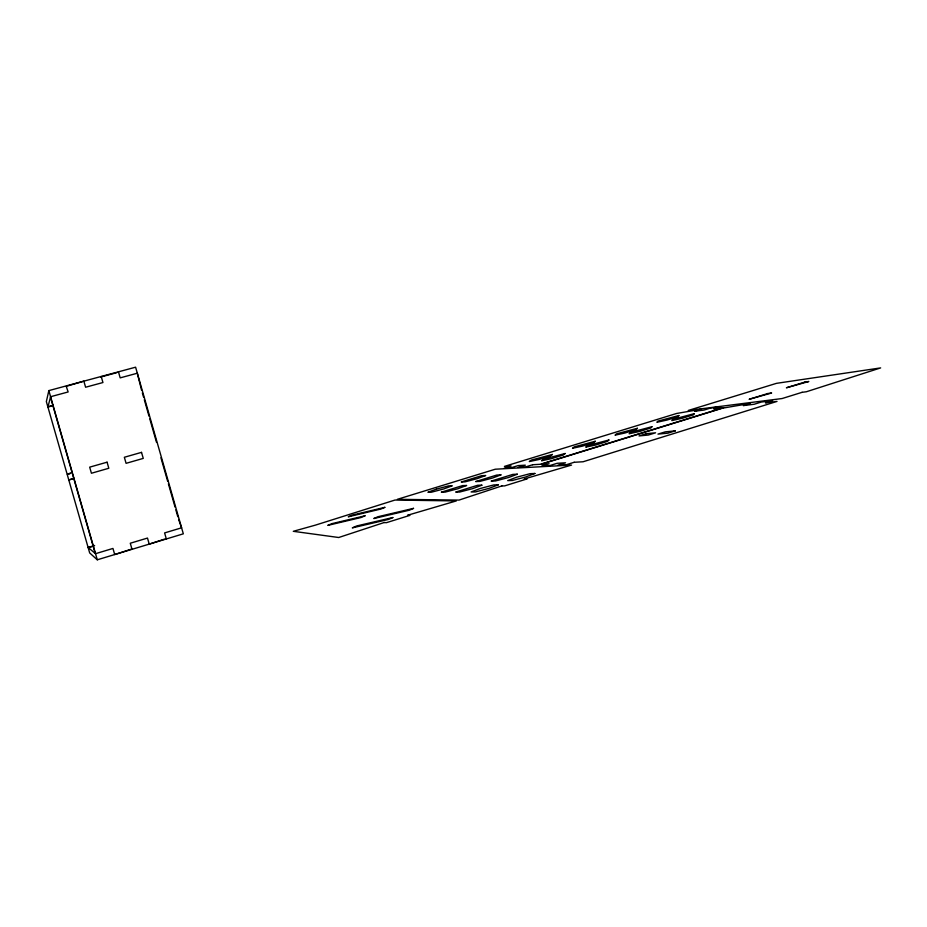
<?xml version="1.0" encoding="UTF-8"?>
<svg xmlns="http://www.w3.org/2000/svg" width="927" height="927" viewBox="0 0 927 927"><rect width="100%" height="100%" fill="white"/><g stroke="black" fill="none" stroke-linecap="round" stroke-linejoin="round"><path stroke-width="1.39" d="M48.841 390.603L46.35 401.588L89.676 552.932L97.277 559.804L183.326 533.825L135.597 367.196L48.841 390.603L97.277 559.804M66.234 386.327L68.146 391.959L50.591 396.721L47.914 407.057L51.842 405.991M118.065 372.33L118.459 371.82L120.186 377.868L137.323 373.222L141.564 390.163M71.982 472.225L67.393 474.439L70.012 473.697M73.731 478.32L68.957 479.931L74.206 478.436M131.564 549.085L114.705 554.543L112.955 548.448L95.527 553.686L88.111 547.463L94.624 545.516M164.427 539.178L149.224 544.126L147.486 538.066L130.278 543.234L132.016 549.317M88.355 547.66L93.581 546.096M48.007 406.733L53.256 405.296M67.567 385.956L83.859 381.159L85.597 387.231L102.943 382.538L101.205 376.478L100.892 376.965L116.744 372.689M165.736 538.772L166.327 538.958L164.6 532.921L181.599 527.811L178.598 519.444M142.352 392.897L143.534 397.011M144.311 399.746L149.027 416.188M149.803 418.923L156.478 442.214M160.939 457.799L167.613 481.09M168.401 483.824L175.064 507.115M175.852 509.862L177.81 516.71M50.487 397.127L95.238 553.431M694.277 413.651L693.57 414.798L682.284 418.274L671.843 420.58L672.735 419.386L694.277 413.651M678.865 415.528L678.043 416.652L666.988 420.058L656.884 422.295L657.88 421.125L678.865 415.528M651.948 426.71L650.87 427.973L639.398 431.518L629.143 433.755L630.395 432.445L651.948 426.71M637.394 428.297L636.223 429.537L624.983 433.002L615.053 435.169L616.397 433.882L637.394 428.297M608.9 439.989L607.452 441.379L595.771 444.983L585.713 447.15L587.347 445.713L608.9 439.989M595.238 441.275L593.697 442.642L582.272 446.165L572.527 448.262L574.242 446.86L595.238 441.275M565.134 453.5L563.28 455.018L551.414 458.68L541.542 460.777L543.57 459.213L565.134 453.5M552.388 454.473L550.476 455.957L538.854 459.537L529.305 461.576L531.38 460.047L552.388 454.473M392.828 517.533L388.517 519.433L352.318 527.869L356.744 525.945L392.828 517.533M413.523 508.367L409.421 510.186L373.813 518.541L378.019 516.71L413.523 508.367M365.006 515.806L360.893 517.556L327.787 525.377L332.005 523.616L365.006 515.806M384.821 507.359L380.893 509.039L348.274 516.791L352.295 515.111L384.821 507.359M534.891 473.465L526.003 476.884L512.307 480.487L507.706 480.615L516.606 477.22L530.093 473.674L534.891 473.465M498.286 484.833L489.085 488.355L475.389 491.947L471.101 491.97L480.313 488.471L493.801 484.925L498.286 484.833M517.324 474.207L508.622 477.498L495.447 480.974L491.159 481.101L512.851 474.392L517.324 474.207M481.866 485.18L472.874 488.575L459.699 492.04L455.713 492.063L477.695 485.261L481.866 485.18M500.928 474.891L492.411 478.077L479.711 481.437L475.702 481.553L496.745 475.064L500.928 474.891M466.548 485.493L457.764 488.784L445.064 492.133L441.345 492.156L462.654 485.586L466.548 485.493M485.586 475.528L477.254 478.622L465.006 481.866L461.252 481.97L481.669 475.69L485.586 475.528M436.501 489.074L427.903 492.237L431.391 492.214L443.639 488.981L452.237 485.794L448.575 485.875L436.501 489.074M574.184 462.283L566.432 464.694L557.915 465.157L565.551 462.793L557.197 463.291L549.665 465.621L541.669 466.061L549.097 463.767L541.229 464.23L722.562 408.17L750.349 403.43L743.361 405.586L754.242 404.242L761.31 402.04L772.62 400.626L765.447 402.851L777.011 401.414L583.083 461.762L574.184 462.283M675.319 430.858L667.88 433.164L657.961 434.114L665.308 431.843L675.319 430.858M802.11 392.318L782.087 398.54L688.263 410.464L776.455 383.349L880.65 367.903L806.397 391.75L802.11 392.318M384.218 522.515L338.714 537.509L293.291 531.31L315.435 525.122L394.995 500.047L456.304 500.928L407.602 515.25L409.885 515.366L386.362 522.689L384.218 522.515M501.82 485.945L459.039 500.082L397.37 499.317L495.285 469.213L571.542 465.076L524.207 478.992L527.115 478.9L504.624 485.899L501.82 485.945M532.712 464.728L525.493 466.965L518.216 467.37L525.331 465.169L518.17 465.597L511.136 467.753L504.265 468.135L511.206 466.003L504.427 466.408L676.559 413.488L701.148 409.224L694.601 411.24L704.01 410.07L710.638 408.019L720.383 406.791L713.674 408.865L723.628 407.625L540.314 464.288L532.712 464.728M767.834 393.523L749.12 399.305L771.635 393.002L767.834 393.523M804.856 382.075L786.409 387.776L808.819 381.507L804.856 382.075M646.165 433.72L639.016 435.933L648.344 435.041L655.586 432.793L646.165 433.72M107.069 462.191L89.676 467.15L91.425 473.245L108.807 468.262L107.069 462.191M141.518 452.364L124.345 457.266L126.084 463.326L143.256 458.401L141.518 452.364"/></g></svg>
